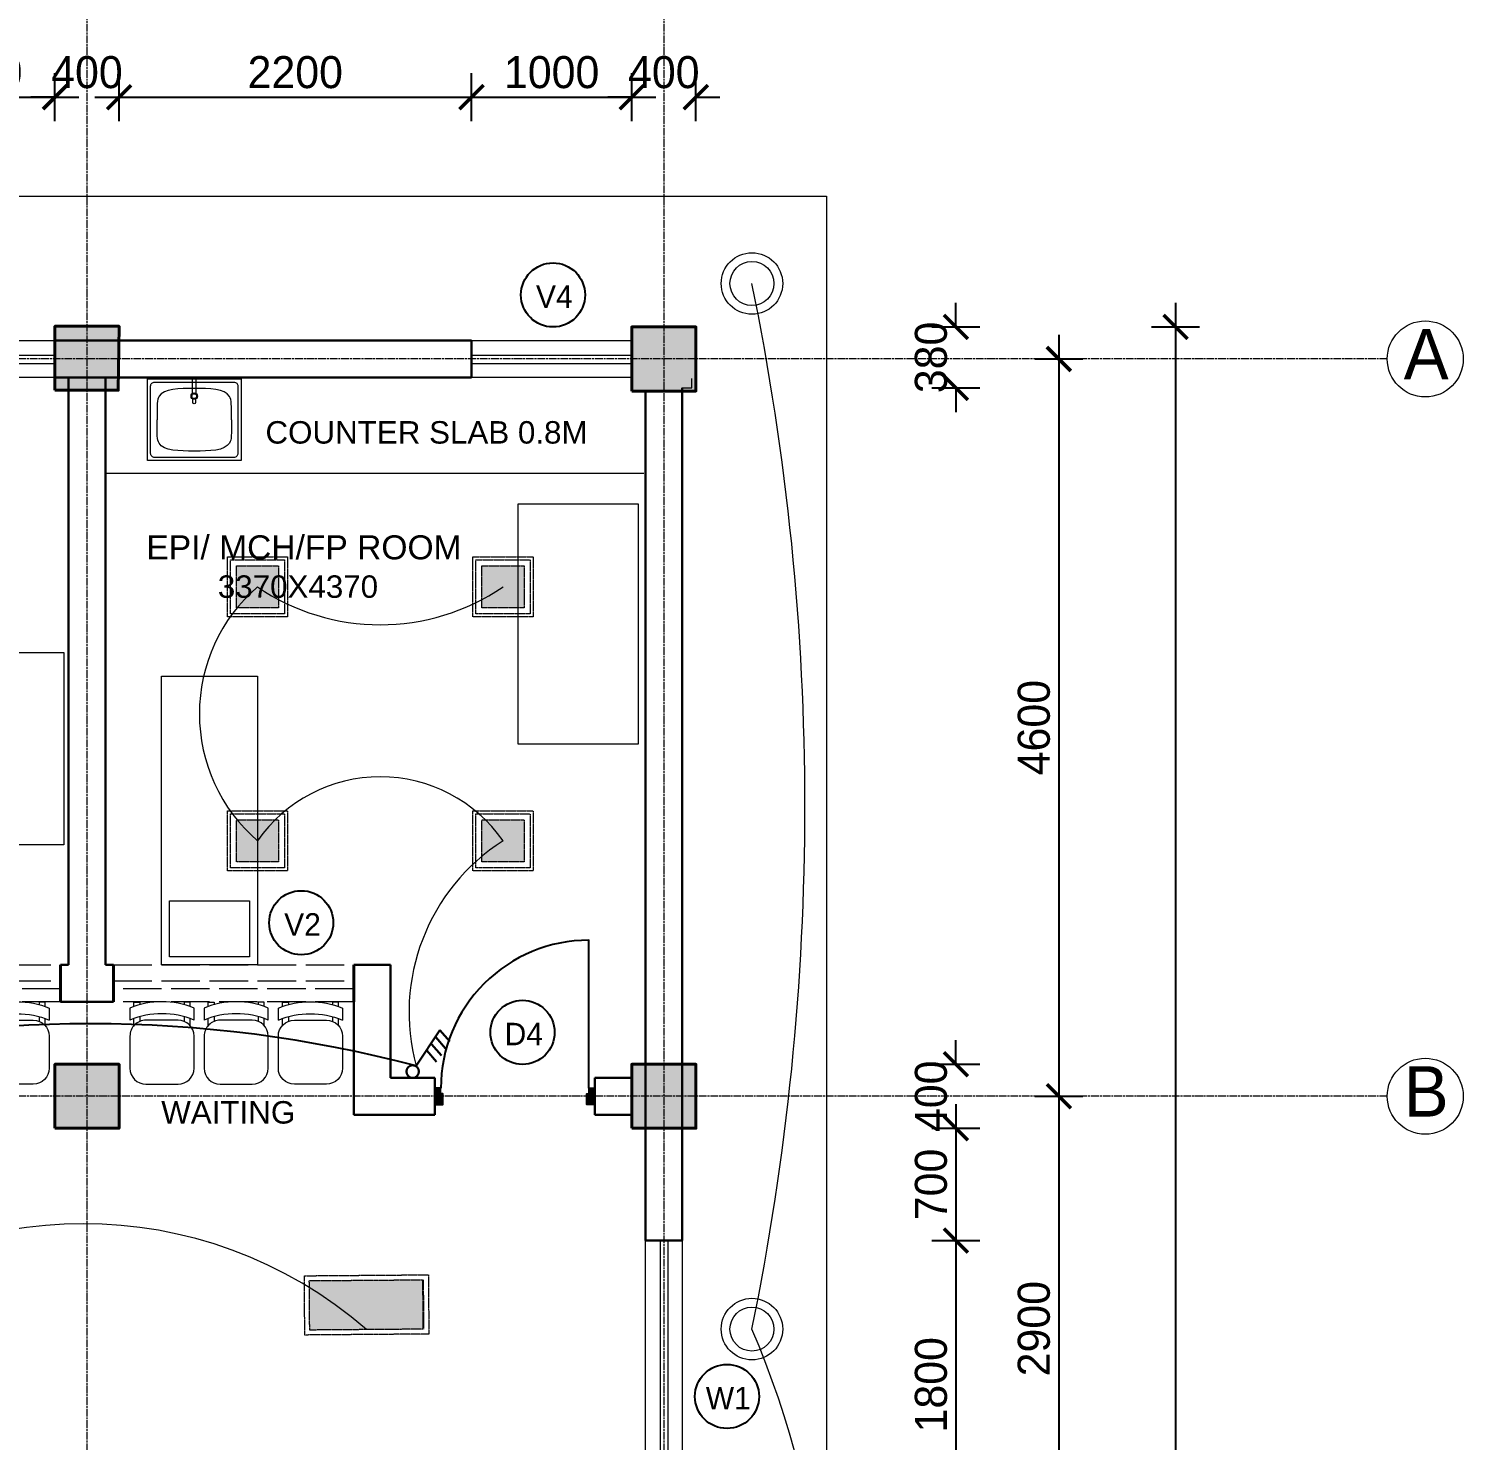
# Model space of a CAD drawing. Header units: inches. Extents: x -3071 to 2534411, y -17796 to 388172.
# Drawn here: x 1760137 to 1769090, y 362104 to 370911 of the extents above; entities that cross this region are included whole.
import ezdxf
from ezdxf.enums import TextEntityAlignment as Align

# ---------------------------------------------------------------- set-up
doc = ezdxf.new("R2010")
doc.units = ezdxf.units.IN
doc.header["$MEASUREMENT"] = 0
for name, pattern in [('ACAD_ISO08W100', [36, 24, -3, 6, -3]), ('CENTER', [2, 1.25, -0.25, 0.25, -0.25]), ('DASHED', [0.75, 0.5, -0.25]), ('Hidden', [15, 12, -3])]:
    doc.linetypes.add(name, pattern=pattern)
for name, color, linetype, lineweight in [('001-Archi- door window elevation', 92, 'Continuous', 25), ('001-Archi-Opening Tags', 14, 'Continuous', 25), ('002-Archi- Opening', 90, 'Continuous', 25), ('A .4 col', 5, 'Continuous', 40), ('A 0.09 Furniture', 30, 'Continuous', 5), ('A 0.13 dw', 3, 'Continuous', 13), ('A 0.13 fixed furniture', 10, 'Continuous', 13), ('A 0.13 IND DIM', 240, 'Continuous', 13), ('A 0.13 sanitary', 8, 'Continuous', 13), ('A 0.40 wall', 160, 'Continuous', 40), ('cen', 50, 'ACAD_ISO08W100', 5), ('conduit Light & fan City', 30, 'Continuous', 5), ('dotted line', 1, 'DASHED', 9), ('Grid Tag', 6, 'Continuous', 20), ('p1 walls stone outline', 4, 'Continuous', 30), ('Switches', 173, 'Continuous', 15), ('text', 7, 'Continuous', 25)]:
    doc.layers.add(name, color=color, linetype=linetype, lineweight=lineweight)
for name, color, linetype in [('1 x 4 recessed', 80, 'CENTER'), ('2 x 11 recessed', 60, 'CENTER'), ('ceilling fan', 3, 'Continuous'), ('emergencylight', 1, 'Continuous'), ('Wires', 1, 'Continuous')]:
    doc.layers.add(name, color=color, linetype=linetype)
doc.styles.add('AERIAL', font='arial.ttf', dxfattribs={"height": 10})
doc.styles.add('Archi 100', font='GOTHIC.TTF', dxfattribs={"height": 200})
doc.styles.add('CG', font='GOTHIC.TTF', dxfattribs={"height": 40})
doc.styles.get("Standard").update_dxf_attribs({"font": 'GOTHIC.TTF'})
doc.dimstyles.new('Archi 100', dxfattribs={"dimtxt": 200, "dimasz": 150, "dimexe": 150, "dimexo": 300, "dimgap": 50, "dimtad": 1, "dimdec": 0, "dimrnd": 5, "dimzin": 0, "dimdsep": 46, "dimtxsty": 'Archi 100', "dimblk": 'ARCHTICK', "dimcen": 0.09, "dimdle": 150, "dimclrd": 256, "dimclre": 256, "dimclrt": 256, "dimadec": 0, "dimazin": 0, "dimtfac": 1, "dimtdec": 0, "dimtix": 1, "dimtofl": 0, "dimtmove": 0, "dimatfit": 3, "dimfxl": 150, "dimfxlon": 1, "dimtolj": 1, "dimtzin": 0, "dimlwd": -1, "dimlwe": -1, "dimarcsym": 0})

# ---------------------------------------------------------------- blocks, each defined once
blk = doc.blocks.new('grid')
at = {"layer": 'Grid Tag', "linetype": 'Continuous', "ltscale": 30}
blk.add_circle((51.4, 48), 264, dxfattribs=at)
blk.add_attdef('GRID', (-142.9, -93.2), '', height=200)
blk = doc.blocks.new('ffwef')
at = {"layer": 'A 0.13 dw'}
for points in [[(1184595.9, 368095.5), (1184595.9, 367865.5), (1183596.1, 367865.5), (1183596.1, 368095.5)], [(1183596.1, 367952.7), (1184595.9, 367952.7), (1184595.9, 368002.7), (1183596.1, 368002.7)]]:
    blk.add_lwpolyline(points, close=True, dxfattribs=at)
blk = doc.blocks.new('W2')
at = {"layer": 'A 0.13 dw'}
for points in [[(143910.2, 195588.6), (143910.2, 195358.6), (142110.3, 195358.6), (142110.3, 195588.6)], [(142110.3, 195445.8), (143910.2, 195445.8), (143910.2, 195495.8), (142110.3, 195495.8)]]:
    blk.add_lwpolyline(points, close=True, dxfattribs=at)
blk = doc.blocks.new('window tag')
blk.add_circle((0, 0), 200)
at = {"style": 'Archi 100', "flags": 1}
for tag, p in [('WIDTH', (15, 174.5)), ('HEIGHT', (-4.5, -348.5))]:
    blk.add_attdef(tag, p, '', height=200, dxfattribs=at)
at = {"style": 'Archi 100'}
blk.add_attdef('SYMBOL', text='', height=200, dxfattribs=at).set_placement((8, -10.5), align=Align.MIDDLE_CENTER)
blk = doc.blocks.new('table 1500 x 0750 plan')
at = {"color": 0, "linetype": 'Continuous'}
blk.add_lwpolyline([(0, 750), (1500, 750), (1500, 0), (0, 0)], close=True, dxfattribs=at)
blk = doc.blocks.new('bench 0400 x 1200 plan')
at = {"color": 0, "linetype": 'Continuous'}
blk.add_lwpolyline([(1200, 0), (0, 0), (0, 400), (1200, 400)], close=True, dxfattribs=at)
blk = doc.blocks.new('trolley hospital')
at = {"linetype": 'Continuous'}
for points in [[(1800, 0), (0, 0), (0, 600), (1800, 600)], [(1400, 50), (1400, 550), (1750, 550), (1750, 50)]]:
    blk.add_lwpolyline(points, close=True, dxfattribs=at)
blk = doc.blocks.new('tap bib long body plan')
at = {"linetype": 'Continuous'}
blk.add_lwpolyline([(90.5, -10.5), (0, -10.5), (0, 10.5), (90.5, 10.5)], dxfattribs=at)
blk.add_lwpolyline([(125.6, 8.5), (146.5, 8.5, -1), (146.5, -8.5), (125.6, -8.5)], format="xyb", dxfattribs=at)
for radius in [20, 15]:
    blk.add_circle((107.5, 0), radius, dxfattribs=at)
blk = doc.blocks.new('*U651')
at = {"linetype": 'ByBlock'}
blk.add_line((272.1, 416.8), (272.1, 217.9), dxfattribs=at)
at = {"linetype": 'Continuous', "ltscale": 20}
blk.add_lwpolyline([(-292.1, 510), (292.1, 510), (292.1, 0), (-292.1, 0)], close=True, dxfattribs=at)
blk.add_lwpolyline([(-247.1, 490), (247.1, 490, -0.414214), (272.1, 465), (272.1, 45, -0.414214), (247.1, 20), (-247.1, 20, -0.414214), (-272.1, 45), (-272.1, 465, -0.414214)], format="xyb", close=True, dxfattribs=at)
for points in [[(-232.9, 255), (-232.6, 347.2), (-232.9, 450), (-0.4, 450), (232.1, 450), (232.1, 350), (232.1, 255)], [(-232.9, 255), (-232.6, 162.8), (-232.9, 60), (-0.4, 60), (232.1, 60), (232.1, 160), (232.1, 255)]]:
    blk.add_open_spline(points, degree=3, knots=[342.783985, 342.783985, 342.783985, 342.783985, 446.898133, 685.56797, 924.237807, 1028.351955, 1028.351955, 1028.351955, 1028.351955], dxfattribs=at)
at = {"rotation": 90}
blk.add_blockref('tap bib long body plan', (0, 0), dxfattribs=at)
blk = doc.blocks.new('*U654')
at = {"ltscale": 100}
for points in [[(5, 50), (5, -50), (55, -50), (55, 15), (40, 15), (40, 50)], [(995, 50), (995, -50), (945, -50), (945, 15), (960, 15), (960, 50)]]:
    blk.add_hatch(color=256, dxfattribs=at).paths.add_polyline_path(points)
blk.add_lwpolyline([(43, 50), (43, 964, -0.414214), (957, 50)], format="xyb", dxfattribs=at)
for points in [[(5, 50), (5, -50), (55, -50), (55, 15), (40, 15), (40, 50)], [(995, 50), (995, -50), (945, -50), (945, 15), (960, 15), (960, 50)]]:
    blk.add_lwpolyline(points, close=True)
blk = doc.blocks.new('V3')
at = {"layer": 'A 0.13 dw', "linetype": 'Hidden', "ltscale": 20}
for p, q in [((151544.7, 189942.7), (153044.7, 189942.7)), ((151544.7, 189842.7), (153044.7, 189842.7)), ((153044.7, 189792.7), (151544.7, 189792.7)), ((153044.7, 189712.7), (151544.7, 189712.7))]:
    blk.add_line(p, q, dxfattribs=at)
at = {"layer": 'A 0.40 wall', "ltscale": 20}
for p, q in [((151544.7, 189712.7), (151544.7, 189942.7)), ((153044.7, 189942.7), (153044.7, 189712.7))]:
    blk.add_line(p, q, dxfattribs=at)
blk = doc.blocks.new('chair ordinary plan')
at = {"linetype": 'Continuous'}
for p, q in [((100, 515), (-100, 515)), ((-200, 415), (-200, 215)), ((200, 215), (200, 415)), ((-200, 115), (-200, 40)), ((-100, 115), (100, 115)), ((200, 40), (200, 115))]:
    blk.add_line(p, q, dxfattribs=at)
for points in [[(-175, 148.9), (-175, 105.3)], [(-137.5, 93.5), (-137.5, 122.3)], [(137.5, 93.5), (137.5, 122.3)], [(175, 148.9), (175, 105.3)], [(-175, 30.3), (-175, 2.5), (-137.5, 2.5), (-137.5, 18.5)], [(175, 30.3), (175, 2.5), (137.5, 2.5), (137.5, 18.5)]]:
    blk.add_lwpolyline(points, dxfattribs=at)
for centre, radius, start, end in [((-100, 415), 100, 90, 180), ((100, 415), 100, 0, 90), ((-100, 215), 100, 180, 270), ((100, 215), 100, 270, 0), ((0, 595), 520, 247.3799, 292.6201), ((0, 520), 520, 247.3799, 292.6201)]:
    blk.add_arc(centre, radius, start, end, dxfattribs=at)
blk = doc.blocks.new('_ArchTick')
at = {"color": 0, "linetype": 'ByBlock', "const_width": 0.15}
blk.add_lwpolyline([(-0.5, -0.5), (0.5, 0.5)], dxfattribs=at)
blk = doc.blocks.new('*D1121')
at = {"transparency": 16777216}
for p, q in [((1759300.6, 370333.3), (1759300.6, 370633.3)), ((1760300.5, 370333.3), (1760300.5, 370633.3)), ((1759150.6, 370483.3), (1760450.5, 370483.3))]:
    blk.add_line(p, q, dxfattribs=at)
at = {"layer": 'Defpoints', "color": 0, "transparency": 16777216}
for p in [(1760300.5, 370483.3), (1760300.5, 369054.7), (1759300.6, 368965.2)]:
    blk.add_point(p, dxfattribs=at)
at = {"transparency": 16777216, "xscale": 150, "yscale": 150, "zscale": 150, "rotation": 180}
blk.add_blockref('_ArchTick', (1759300.6, 370483.3), dxfattribs=at)
at = {"transparency": 16777216, "xscale": 150, "yscale": 150, "zscale": 150}
blk.add_blockref('_ArchTick', (1760300.5, 370483.3), dxfattribs=at)
at = {"transparency": 16777216, "insert": (1759800.5, 370638.4), "char_height": 200, "attachment_point": 5, "style": 'Archi 100'}
blk.add_mtext('\\A1;1000', dxfattribs=at)
blk = doc.blocks.new('*D1122')
at = {"transparency": 16777216}
for p, q in [((1760300.5, 370333.3), (1760300.5, 370633.3)), ((1760700.5, 370333.3), (1760700.5, 370633.3)), ((1760300.5, 370483.3), (1760150.5, 370483.3)), ((1760700.5, 370483.3), (1760850.5, 370483.3))]:
    blk.add_line(p, q, dxfattribs=at)
at = {"layer": 'Defpoints', "color": 0, "transparency": 16777216}
for p in [(1760700.5, 370483.3), (1760300.5, 369054.7), (1760700.5, 369054.7)]:
    blk.add_point(p, dxfattribs=at)
at = {"transparency": 16777216, "xscale": 150, "yscale": 150, "zscale": 150}
blk.add_blockref('_ArchTick', (1760300.5, 370483.3), dxfattribs=at)
at = {"transparency": 16777216, "xscale": 150, "yscale": 150, "zscale": 150, "rotation": 180}
blk.add_blockref('_ArchTick', (1760700.5, 370483.3), dxfattribs=at)
at = {"transparency": 16777216, "insert": (1760500.5, 370638.4), "char_height": 200, "attachment_point": 5, "style": 'Archi 100'}
blk.add_mtext('\\A1;400', dxfattribs=at)
blk = doc.blocks.new('*D1123')
at = {"transparency": 16777216}
for p, q in [((1760700.5, 370333.3), (1760700.5, 370633.3)), ((1762900.6, 370333.3), (1762900.6, 370633.3)), ((1760550.5, 370483.3), (1763050.6, 370483.3))]:
    blk.add_line(p, q, dxfattribs=at)
at = {"layer": 'Defpoints', "color": 0, "transparency": 16777216}
for p in [(1762900.6, 370483.3), (1760700.5, 369054.7), (1762900.6, 368965.2)]:
    blk.add_point(p, dxfattribs=at)
at = {"transparency": 16777216, "xscale": 150, "yscale": 150, "zscale": 150, "rotation": 180}
blk.add_blockref('_ArchTick', (1760700.5, 370483.3), dxfattribs=at)
at = {"transparency": 16777216, "xscale": 150, "yscale": 150, "zscale": 150}
blk.add_blockref('_ArchTick', (1762900.6, 370483.3), dxfattribs=at)
at = {"transparency": 16777216, "insert": (1761800.5, 370638.4), "char_height": 200, "attachment_point": 5, "style": 'Archi 100'}
blk.add_mtext('\\A1;2200', dxfattribs=at)
blk = doc.blocks.new('*D1124')
at = {"transparency": 16777216}
for p, q in [((1762900.6, 370333.3), (1762900.6, 370633.3)), ((1763900.5, 370333.3), (1763900.5, 370633.3)), ((1762750.6, 370483.3), (1764050.5, 370483.3))]:
    blk.add_line(p, q, dxfattribs=at)
at = {"layer": 'Defpoints', "color": 0, "transparency": 16777216}
for p in [(1763900.5, 370483.3), (1763900.5, 369050.2), (1762900.6, 368965.2)]:
    blk.add_point(p, dxfattribs=at)
at = {"transparency": 16777216, "xscale": 150, "yscale": 150, "zscale": 150, "rotation": 180}
blk.add_blockref('_ArchTick', (1762900.6, 370483.3), dxfattribs=at)
at = {"transparency": 16777216, "xscale": 150, "yscale": 150, "zscale": 150}
blk.add_blockref('_ArchTick', (1763900.5, 370483.3), dxfattribs=at)
at = {"transparency": 16777216, "insert": (1763400.5, 370638.4), "char_height": 200, "attachment_point": 5, "style": 'Archi 100'}
blk.add_mtext('\\A1;1000', dxfattribs=at)
blk = doc.blocks.new('*D1125')
at = {"transparency": 16777216}
for p, q in [((1763900.5, 370333.3), (1763900.5, 370633.3)), ((1764300.5, 370333.3), (1764300.5, 370633.3)), ((1763900.5, 370483.3), (1763750.5, 370483.3)), ((1764300.5, 370483.3), (1764450.5, 370483.3))]:
    blk.add_line(p, q, dxfattribs=at)
at = {"layer": 'Defpoints', "color": 0, "transparency": 16777216}
for p in [(1764300.5, 370483.3), (1763900.5, 369050.2), (1764300.5, 369050.2)]:
    blk.add_point(p, dxfattribs=at)
at = {"transparency": 16777216, "xscale": 150, "yscale": 150, "zscale": 150}
blk.add_blockref('_ArchTick', (1763900.5, 370483.3), dxfattribs=at)
at = {"transparency": 16777216, "xscale": 150, "yscale": 150, "zscale": 150, "rotation": 180}
blk.add_blockref('_ArchTick', (1764300.5, 370483.3), dxfattribs=at)
at = {"transparency": 16777216, "insert": (1764100.5, 370638.4), "char_height": 200, "attachment_point": 5, "style": 'Archi 100'}
blk.add_mtext('\\A1;400', dxfattribs=at)
blk = doc.blocks.new('*D1135')
at = {"transparency": 16777216}
for p, q in [((1756900.5, 370986.8), (1756900.5, 371286.8)), ((1760500.5, 370986.8), (1760500.5, 371286.8)), ((1756750.5, 371136.8), (1760650.5, 371136.8))]:
    blk.add_line(p, q, dxfattribs=at)
at = {"layer": 'Defpoints', "color": 0, "transparency": 16777216}
for p in [(1760500.5, 371136.8), (1756900.5, 368850.2), (1760500.5, 368850.2)]:
    blk.add_point(p, dxfattribs=at)
at = {"transparency": 16777216, "xscale": 150, "yscale": 150, "zscale": 150, "rotation": 180}
blk.add_blockref('_ArchTick', (1756900.5, 371136.8), dxfattribs=at)
at = {"transparency": 16777216, "xscale": 150, "yscale": 150, "zscale": 150}
blk.add_blockref('_ArchTick', (1760500.5, 371136.8), dxfattribs=at)
at = {"transparency": 16777216, "insert": (1758700.5, 371291.8), "char_height": 200, "attachment_point": 5, "style": 'Archi 100'}
blk.add_mtext('\\A1;3600', dxfattribs=at)
blk = doc.blocks.new('*D1136')
at = {"transparency": 16777216}
for p, q in [((1760500.5, 370986.8), (1760500.5, 371286.8)), ((1764100.5, 370986.8), (1764100.5, 371286.8)), ((1760350.5, 371136.8), (1764250.5, 371136.8))]:
    blk.add_line(p, q, dxfattribs=at)
at = {"layer": 'Defpoints', "color": 0, "transparency": 16777216}
for p in [(1764100.5, 371136.8), (1760500.5, 368850.2), (1764100.5, 368850.2)]:
    blk.add_point(p, dxfattribs=at)
at = {"transparency": 16777216, "xscale": 150, "yscale": 150, "zscale": 150, "rotation": 180}
blk.add_blockref('_ArchTick', (1760500.5, 371136.8), dxfattribs=at)
at = {"transparency": 16777216, "xscale": 150, "yscale": 150, "zscale": 150}
blk.add_blockref('_ArchTick', (1764100.5, 371136.8), dxfattribs=at)
at = {"transparency": 16777216, "insert": (1762300.5, 371291.8), "char_height": 200, "attachment_point": 5, "style": 'Archi 100'}
blk.add_mtext('\\A1;3600', dxfattribs=at)
blk = doc.blocks.new('*D1137')
at = {"transparency": 16777216}
for p, q in [((1725250.5, 371649.3), (1725250.5, 371949.3)), ((1764300.5, 371649.3), (1764300.5, 371949.3)), ((1725100.5, 371799.3), (1764450.5, 371799.3))]:
    blk.add_line(p, q, dxfattribs=at)
at = {"layer": 'Defpoints', "color": 0, "transparency": 16777216}
for p in [(1764300.5, 371799.3), (1725250.5, 369050.2), (1764300.5, 369050.2)]:
    blk.add_point(p, dxfattribs=at)
at = {"transparency": 16777216, "xscale": 150, "yscale": 150, "zscale": 150, "rotation": 180}
blk.add_blockref('_ArchTick', (1725250.5, 371799.3), dxfattribs=at)
at = {"transparency": 16777216, "xscale": 150, "yscale": 150, "zscale": 150}
blk.add_blockref('_ArchTick', (1764300.5, 371799.3), dxfattribs=at)
at = {"transparency": 16777216, "insert": (1744775.5, 371954.3), "char_height": 200, "attachment_point": 5, "style": 'Archi 100'}
blk.add_mtext('\\A1;39050', dxfattribs=at)
blk = doc.blocks.new('*D1158')
at = {"transparency": 16777216}
for p, q in [((1765923.7, 369050.2), (1765923.7, 369200.2)), ((1765773.7, 369050.2), (1766073.7, 369050.2)), ((1765773.7, 368669.3), (1766073.7, 368669.3)), ((1765923.7, 368669.3), (1765923.7, 368519.3))]:
    blk.add_line(p, q, dxfattribs=at)
at = {"layer": 'Defpoints', "color": 0, "transparency": 16777216}
for p in [(1764300.5, 369050.2), (0, 368669.3), (1765923.7, 368669.3)]:
    blk.add_point(p, dxfattribs=at)
at = {"transparency": 16777216, "xscale": 150, "yscale": 150, "zscale": 150}
for p, rotation in [((1765923.7, 369050.2), 270), ((1765923.7, 368669.3), 90)]:
    blk.add_blockref('_ArchTick', p, dxfattribs=dict(at, rotation=rotation))
at = {"transparency": 16777216, "insert": (1765768.6, 368859.8), "char_height": 200, "attachment_point": 5, "rotation": 90, "style": 'Archi 100'}
blk.add_mtext('\\A1;380', dxfattribs=at)
blk = doc.blocks.new('*D1159')
at = {"transparency": 16777216}
for p, q in [((1623.2, 368819.3), (1623.2, 364300.2)), ((1473.2, 368669.3), (1773.2, 368669.3)), ((1773.2, 364450.2), (1473.2, 364450.2))]:
    blk.add_line(p, q, dxfattribs=at)
at = {"layer": 'Defpoints', "color": 0, "transparency": 16777216}
for p in [(0, 368669.3), (1623.2, 364450.2), (1764300.5, 364450.2)]:
    blk.add_point(p, dxfattribs=at)
at = {"transparency": 16777216, "xscale": 150, "yscale": 150, "zscale": 150}
for p, rotation in [((1623.2, 368669.3), 90), ((1623.2, 364450.2), 270)]:
    blk.add_blockref('_ArchTick', p, dxfattribs=dict(at, rotation=rotation))
at = {"transparency": 16777216, "insert": (1468.2, 366559.8), "char_height": 200, "attachment_point": 5, "rotation": 90, "style": 'Archi 100'}
blk.add_mtext('\\A1;4220', dxfattribs=at)
blk = doc.blocks.new('*D1160')
at = {"transparency": 16777216}
for p, q in [((1765923.7, 364450.2), (1765923.7, 364600.2)), ((1765773.7, 364450.2), (1766073.7, 364450.2)), ((1765773.7, 364050.2), (1766073.7, 364050.2)), ((1765923.7, 364050.2), (1765923.7, 363900.2))]:
    blk.add_line(p, q, dxfattribs=at)
at = {"layer": 'Defpoints', "color": 0, "transparency": 16777216}
for p in [(1764300.5, 364450.2), (1764300.5, 364050.2), (1765923.7, 364050.2)]:
    blk.add_point(p, dxfattribs=at)
at = {"transparency": 16777216, "xscale": 150, "yscale": 150, "zscale": 150}
for p, rotation in [((1765923.7, 364450.2), 270), ((1765923.7, 364050.2), 90)]:
    blk.add_blockref('_ArchTick', p, dxfattribs=dict(at, rotation=rotation))
at = {"transparency": 16777216, "insert": (1765768.6, 364250.2), "char_height": 200, "attachment_point": 5, "rotation": 90, "style": 'Archi 100'}
blk.add_mtext('\\A1;400', dxfattribs=at)
blk = doc.blocks.new('*D1161')
at = {"transparency": 16777216}
for p, q in [((1765923.7, 364200.2), (1765923.7, 363200.1)), ((1765773.7, 364050.2), (1766073.7, 364050.2)), ((1765773.7, 363350.1), (1766073.7, 363350.1))]:
    blk.add_line(p, q, dxfattribs=at)
at = {"layer": 'Defpoints', "color": 0, "transparency": 16777216}
for p in [(1764300.5, 364050.2), (1764215.5, 363350.1), (1765923.7, 363350.1)]:
    blk.add_point(p, dxfattribs=at)
at = {"transparency": 16777216, "xscale": 150, "yscale": 150, "zscale": 150}
for p, rotation in [((1765923.7, 364050.2), 90), ((1765923.7, 363350.1), 270)]:
    blk.add_blockref('_ArchTick', p, dxfattribs=dict(at, rotation=rotation))
at = {"transparency": 16777216, "insert": (1765768.6, 363700.1), "char_height": 200, "attachment_point": 5, "rotation": 90, "style": 'Archi 100'}
blk.add_mtext('\\A1;700', dxfattribs=at)
blk = doc.blocks.new('*D1162')
at = {"transparency": 16777216}
for p, q in [((1765923.7, 363500.1), (1765923.7, 361400.2)), ((1765773.7, 363350.1), (1766073.7, 363350.1)), ((1765773.7, 361550.2), (1766073.7, 361550.2))]:
    blk.add_line(p, q, dxfattribs=at)
at = {"layer": 'Defpoints', "color": 0, "transparency": 16777216}
for p in [(1764215.5, 363350.1), (1764300.5, 361550.2), (1765923.7, 361550.2)]:
    blk.add_point(p, dxfattribs=at)
at = {"transparency": 16777216, "xscale": 150, "yscale": 150, "zscale": 150}
for p, rotation in [((1765923.7, 363350.1), 90), ((1765923.7, 361550.2), 270)]:
    blk.add_blockref('_ArchTick', p, dxfattribs=dict(at, rotation=rotation))
at = {"transparency": 16777216, "insert": (1765768.6, 362450.1), "char_height": 200, "attachment_point": 5, "rotation": 90, "style": 'Archi 100'}
blk.add_mtext('\\A1;1800', dxfattribs=at)
blk = doc.blocks.new('*D1172')
at = {"transparency": 16777216}
for p, q in [((1766565.8, 369000.2), (1766565.8, 364100.2)), ((1766415.8, 368850.2), (1766715.8, 368850.2)), ((1766415.8, 364250.2), (1766715.8, 364250.2))]:
    blk.add_line(p, q, dxfattribs=at)
at = {"layer": 'Defpoints', "color": 0, "transparency": 16777216}
for p in [(1764100.5, 368850.2), (1764100.5, 364250.2), (1766565.8, 364250.2)]:
    blk.add_point(p, dxfattribs=at)
at = {"transparency": 16777216, "xscale": 150, "yscale": 150, "zscale": 150}
for p, rotation in [((1766565.8, 368850.2), 90), ((1766565.8, 364250.2), 270)]:
    blk.add_blockref('_ArchTick', p, dxfattribs=dict(at, rotation=rotation))
at = {"transparency": 16777216, "insert": (1766410.8, 366550.2), "char_height": 200, "attachment_point": 5, "rotation": 90, "style": 'Archi 100'}
blk.add_mtext('\\A1;4600', dxfattribs=at)
blk = doc.blocks.new('*D1173')
at = {"transparency": 16777216}
for p, q in [((1766565.8, 364400.2), (1766565.8, 361200.2)), ((1766415.8, 364250.2), (1766715.8, 364250.2)), ((1766415.8, 361350.2), (1766715.8, 361350.2))]:
    blk.add_line(p, q, dxfattribs=at)
at = {"layer": 'Defpoints', "color": 0, "transparency": 16777216}
for p in [(1764100.5, 364250.2), (1764100.5, 361350.2), (1766565.8, 361350.2)]:
    blk.add_point(p, dxfattribs=at)
at = {"transparency": 16777216, "xscale": 150, "yscale": 150, "zscale": 150}
for p, rotation in [((1766565.8, 364250.2), 90), ((1766565.8, 361350.2), 270)]:
    blk.add_blockref('_ArchTick', p, dxfattribs=dict(at, rotation=rotation))
at = {"transparency": 16777216, "insert": (1766410.8, 362800.2), "char_height": 200, "attachment_point": 5, "rotation": 90, "style": 'Archi 100'}
blk.add_mtext('\\A1;2900', dxfattribs=at)
blk = doc.blocks.new('*D1176')
at = {"transparency": 16777216}
for p, q in [((1767294.5, 369200.2), (1767294.5, 351725.2)), ((1767144.5, 369050.2), (1767444.5, 369050.2)), ((1767144.5, 351875.2), (1767444.5, 351875.2))]:
    blk.add_line(p, q, dxfattribs=at)
at = {"layer": 'Defpoints', "color": 0, "transparency": 16777216}
for p in [(1764300.5, 369050.2), (1764375.5, 351875.2), (1767294.5, 351875.2)]:
    blk.add_point(p, dxfattribs=at)
at = {"transparency": 16777216, "xscale": 150, "yscale": 150, "zscale": 150}
for p, rotation in [((1767294.5, 369050.2), 90), ((1767294.5, 351875.2), 270)]:
    blk.add_blockref('_ArchTick', p, dxfattribs=dict(at, rotation=rotation))
at = {"transparency": 16777216, "insert": (1767142, 360462.7), "char_height": 200, "attachment_point": 5, "rotation": 90, "style": 'Archi 100'}
blk.add_mtext('\\A1;17175', dxfattribs=at)
blk = doc.blocks.new('1by1 15w')
at = {"layer": '2 x 11 recessed', "lineweight": 0, "true_color": 0xffffff}
h = blk.add_hatch(dxfattribs=at)
h.set_pattern_fill('DOTS', scale=7.6)
h.set_pattern_definition([(0, (-24150.00014, -28906.40267), (0.2375, 0.475), [0, -0.475])])
h.paths.add_polyline_path([(111699.2, 133932.3), (111912, 133932.3), (111912, 133719.5), (111699.2, 133719.5)])
at = {"layer": '2 x 11 recessed', "lineweight": 0}
for points in [[(111653.6, 133977.9), (111957.6, 133977.9), (111957.6, 133673.9), (111653.6, 133673.9)], [(111668.8, 133962.7), (111942.4, 133962.7), (111942.4, 133689.1), (111668.8, 133689.1)], [(111699.2, 133932.3), (111912, 133932.3), (111912, 133719.5), (111699.2, 133719.5)]]:
    blk.add_lwpolyline(points, close=True, dxfattribs=at)
blk = doc.blocks.new('2 ft panel')
at = {"layer": '1 x 4 recessed', "lineweight": 0}
h = blk.add_hatch(dxfattribs=at)
h.set_pattern_fill('AR-SAND', color=256, scale=6.25)
h.set_pattern_definition([(37.5, (-417982.219, 97562.351), (-0.39370849, 12.04264856), [0, -9.5, 0, -10.625, 0, -10.15625]), (7.5, (-417982.219, 97562.351), (11.0611044, 17.6384129), [0, -5.125, 0, -8.5625, 0, -3.28125]), (327.5, (-417989.906, 97562.351), (19.46338664, 0.03536908), [0, -3.125, 0, -11.25, 0, -14.6875]), (317.5, (-417989.906, 97562.351), (18.7882913, 5.4854723), [0, -1.5625, 0, -7.375, 0, -8.4375])])
h.paths.add_polyline_path([(287.5, -125), (287.5, 125), (-287.5, 125), (-287.5, -125)])
at = {"layer": '1 x 4 recessed'}
blk.add_line((287.5, 125), (287.5, -125), dxfattribs=at)
at = {"layer": '1 x 4 recessed', "lineweight": 0}
for points in [[(315.6, -150), (-312.5, -150), (-312.5, 150), (315.6, 150)], [(315.6, 150), (315.6, -150)], [(287.5, -125), (-287.5, -125), (-287.5, 125), (287.5, 125)]]:
    blk.add_lwpolyline(points, dxfattribs=at)
blk = doc.blocks.new('4 WAY')
at = {"layer": 'Switches', "lineweight": 30}
for p, q in [((1.76, 2.13), (6.02, 8.52)), ((6.02, 8.52), (7.78, 6.51)), ((4.51, 6.01), (6.27, 4.01)), ((5.27, 7.27), (7.02, 5.26)), ((3.64, 4.89), (5.39, 2.88))]:
    blk.add_line(p, q, dxfattribs=at)
blk.add_circle((1.13, 1.13), 1.13, dxfattribs=at)
blk = doc.blocks.new('emergency')
at = {"layer": 'conduit Light & fan City'}
for radius in [128, 91.5]:
    blk.add_circle((0, 0), radius, dxfattribs=at)

msp = doc.modelspace()

# ---------------------------------------------------------------- hatches: boundary and pattern name
at = {"layer": 'A .4 col', "linetype": 'Continuous'}
h = msp.add_hatch(color=256, dxfattribs=at)
h.dxf.hatch_style = 1
h.paths.add_polyline_path([(1760300.46, 368654.71), (1760700.46, 368654.71), (1760700.46, 369054.71), (1760300.46, 369054.71)])
h = msp.add_hatch(color=256, dxfattribs=at)
h.dxf.hatch_style = 1
h.paths.add_polyline_path([(1763900.46, 368650.17), (1764300.46, 368650.17), (1764300.46, 369050.17), (1763900.46, 369050.17)])
h = msp.add_hatch(color=256, dxfattribs=at)
h.dxf.hatch_style = 1
h.paths.add_polyline_path([(1760300.46, 364050.17), (1760700.46, 364050.17), (1760700.46, 364450.17), (1760300.46, 364450.17)])
h = msp.add_hatch(color=256, dxfattribs=at)
h.dxf.hatch_style = 1
h.paths.add_polyline_path([(1763900.46, 364050.17), (1764300.46, 364050.17), (1764300.46, 364450.17), (1763900.46, 364450.17)])

# ---------------------------------------------------------------- linework, layer by layer
for points in [[(1760300.46, 368654.71), (1760695.8, 368654.71), (1760700.46, 369054.71), (1760300.46, 369054.71)], [(1763900.46, 368650.17), (1764300.46, 368650.17), (1764300.46, 369050.17), (1763900.46, 369050.17)], [(1760300.46, 364050.17), (1760700.46, 364050.17), (1760700.46, 364450.17), (1760300.46, 364450.17)], [(1763900.46, 364050.17), (1764300.46, 364050.17), (1764300.46, 364450.17), (1763900.46, 364450.17)]]:
    msp.add_lwpolyline(points, close=True, dxfattribs=at)
at = {"layer": 'A 0.13 fixed furniture'}
for p, q in [((1764275.46, 368669.34), (1764275.46, 368729.34)), ((1764215.46, 368669.34), (1764275.46, 368669.34)), ((1763975.46, 368135.17), (1760615.51, 368135.17)), ((1764215.46, 364409.34), (1764215.46, 366499.29))]:
    msp.add_line(p, q, dxfattribs=at)
at = {"layer": 'cen', "ltscale": 2}
for p, q in [((1760500.46, 373172.74), (1760500.46, 347495.53)), ((1764100.46, 373172.74), (1764100.46, 347495.53)), ((1768615.46, 368850.17), (1720935.46, 368850.17)), ((1768615.46, 364250.17), (1720935.46, 364250.17))]:
    msp.add_line(p, q, dxfattribs=at)
at = {"layer": 'Defpoints'}
msp.add_arc((1760522.35, 356719.04), 7983.5, 75.250941, 104.749059, dxfattribs=at)
at = {"layer": 'dotted line', "linetype": 'Continuous', "ltscale": 1000}
msp.add_lwpolyline([(1749900.46, 369865.94), (1765115.46, 369865.94), (1765115.46, 350420.13), (1743325.46, 350420.13), (1743325.46, 353795.18), (1724123.66, 353795.18), (1724123.66, 369865.17), (1744800.46, 369865.17)], dxfattribs=at)
at = {"layer": 'p1 walls stone outline'}
for p, q in [((1760300.46, 368735.17), (1760300.46, 369050.17)), ((1761811.45, 368965.17), (1760300.46, 368965.17)), ((1760300.46, 368965.17), (1760300.46, 368735.17)), ((1762900.58, 368965.17), (1760300.46, 368965.17)), ((1762900.58, 368735.17), (1762900.58, 368965.17)), ((1761255.17, 368735.17), (1760300.46, 368735.17)), ((1760300.46, 368735.17), (1760500.46, 368735.17)), ((1760300.46, 368735.17), (1760885.46, 368735.17)), ((1760385.46, 368735.17), (1760385.46, 365070.16)), ((1760615.46, 368735.17), (1760615.46, 365070.16)), ((1761115.46, 368735.17), (1762900.58, 368735.17)), ((1761811.45, 368735.17), (1761485.17, 368735.17)), ((1763985.46, 363350.05), (1763985.46, 368650.17)), ((1764215.46, 366520.29), (1764215.46, 368669.34)), ((1763985.46, 368550.17), (1763985.46, 363350.05)), ((1764215.46, 363615.17), (1764215.46, 368550.17)), ((1764215.46, 367400.17), (1764215.46, 363350.05)), ((1760335.46, 365070.16), (1760385.46, 365070.16)), ((1760615.46, 365070.16), (1760665.46, 365070.16)), ((1762165.46, 365070.16), (1762395.46, 365070.16)), ((1762395.46, 365070.16), (1762395.46, 364365.17)), ((1760335.46, 364840.17), (1760665.46, 364840.17)), ((1762165.46, 364840.16), (1762165.46, 364840.16)), ((1762165.46, 364135.17), (1762165.46, 364840.16)), ((1762395.46, 364365.17), (1762670.41, 364365.17)), ((1762670.41, 364365.17), (1762670.41, 364135.17)), ((1763905.51, 364365.17), (1763670.51, 364365.17)), ((1763670.51, 364365.17), (1763670.51, 364135.17)), ((1762670.41, 364135.17), (1762165.46, 364135.17)), ((1763670.51, 364135.17), (1763905.51, 364135.17)), ((1763985.46, 363350.05), (1764215.46, 363350.05))]:
    msp.add_line(p, q, dxfattribs=at)
for points in [[(1761485.17, 368735.17), (1761485.17, 368735.17), (1761255.17, 368735.17), (1761255.17, 368735.17)], [(1764215.46, 363350.05), (1764215.46, 363615.17)]]:
    msp.add_lwpolyline(points, dxfattribs=at)
at = {"layer": 'Wires', "lineweight": 9}
for centre, radius, start, end in [((1748732.84, 366059.24), 16248.37, 348.41959, 11.58041), ((1762247.84, 366636.33), 1045.89, 130.779499, 229.220501), ((1762330.79, 368553.55), 1361.27, 235.752685, 304.247315), ((1762330.79, 365308.02), 935.16, 34.996312, 145.003688), ((1763782.75, 364772.73), 1272.33, 122.620874, 195.183863), ((1760476.96, 360760.08), 2695.15, 49.007157, 130.992843), ((1759226, 360479.28), 5899.06, 313.112384, 23.140038)]:
    msp.add_arc(centre, radius, start, end, dxfattribs=at)

# ---------------------------------------------------------------- block references
ref = msp.add_blockref('grid', (1768806.53, 368807.07), dxfattribs=dict(xscale=0.8987445155798923, yscale=0.8987445155798923, zscale=0.8987445155798923))
ref.add_attrib('GRID', 'A', (1768717.99, 368723.28), dxfattribs={"height": 314.56})
ref = msp.add_blockref('grid', (1768806.53, 364207.07), dxfattribs=dict(xscale=0.8987445155798923, yscale=0.8987445155798923, zscale=0.8987445155798923))
ref.add_attrib('GRID', 'B', (1768717.99, 364123.28), dxfattribs={"height": 314.56})
at = {"layer": '001-Archi- door window elevation', "color": 2}
for p in [(575704.52, 869.67), (579304.52, 869.67)]:
    msp.add_blockref('ffwef', p, dxfattribs=at)
at = {"layer": '001-Archi-Opening Tags'}
ref = msp.add_blockref('window tag', (1763409.04, 369249.7), dxfattribs=at)
ref.add_attrib('SYMBOL', 'V4', dxfattribs={"layer": '0', "height": 140, "style": 'CG'}).set_placement((1763417.04, 369239.2), align=Align.MIDDLE_CENTER)
ref = msp.add_blockref('window tag', (1761837.57, 365332.84), dxfattribs=at)
ref.add_attrib('SYMBOL', 'V2', dxfattribs={"layer": '0', "height": 140, "style": 'CG'}).set_placement((1761845.57, 365322.34), align=Align.MIDDLE_CENTER)
ref = msp.add_blockref('window tag', (1763218.58, 364649.02), dxfattribs=at)
ref.add_attrib('SYMBOL', 'D4', dxfattribs={"layer": '0', "height": 140, "style": 'CG'}).set_placement((1763226.58, 364638.52), align=Align.MIDDLE_CENTER)
ref = msp.add_blockref('window tag', (1764494.84, 362377.39), dxfattribs=at)
ref.add_attrib('SYMBOL', 'W1', dxfattribs={"layer": '0', "height": 140, "style": 'CG'}).set_placement((1764502.84, 362366.89), align=Align.MIDDLE_CENTER)
at = {"layer": '002-Archi- Opening', "xscale": -1.010101010106155, "yscale": 1.01010101010101, "zscale": 1.01010101010101}
msp.add_blockref('*U654', (1763675.51, 364250.17), dxfattribs=at)
at = {"layer": '1 x 4 recessed', "xscale": 1.232584708463633, "yscale": 1.232584708463633, "zscale": 1.232584708463633}
for p in [(1623754.9, 202476.5), (1625287.05, 202476.5), (1623754.9, 200892.55), (1625287.05, 200892.55)]:
    msp.add_blockref('1by1 15w', p, dxfattribs=at)
at = {"layer": '1 x 4 recessed', "xscale": 1.232584708463637, "yscale": 1.232584708463637, "zscale": 1.232584708463637, "rotation": 0.4480127828097937}
msp.add_blockref('2 ft panel', (1762243.68, 362948.43), dxfattribs=at)
at = {"layer": 'A 0.09 Furniture', "linetype": 'Continuous'}
for name, p, rotation in [('table 1500 x 0750 plan', (1763941.35, 366446.4), 90), ('bench 0400 x 1200 plan', (1759956.36, 367019.44), 270), ('trolley hospital', (1760964.72, 366870.16), 270), ('chair ordinary plan', (1760968.59, 364840.16), 180), ('chair ordinary plan', (1761431.67, 364840.16), 180)]:
    msp.add_blockref(name, p, dxfattribs=dict(at, rotation=rotation))
at = {"layer": 'A 0.09 Furniture', "linetype": 'Continuous', "xscale": -1, "rotation": 180}
for p in [(1760064.75, 364840.17), (1761894.76, 364840.16)]:
    msp.add_blockref('chair ordinary plan', p, dxfattribs=at)
at = {"layer": 'A 0.13 IND DIM', "rotation": 90}
msp.add_blockref('W2', (1959574.06, 219439.9), dxfattribs=at)
at = {"layer": 'A 0.13 sanitary', "rotation": 179.9999999999999}
msp.add_blockref('*U651', (1761169.96, 368725.92), dxfattribs=at)
at = {"layer": 'ceilling fan', "lineweight": -3, "xscale": 34.89373264493602, "yscale": 34.89373264493602, "zscale": 34.89373264493602}
msp.add_blockref('4 WAY', (1762493.59, 364365.17), dxfattribs=at)
at = {"layer": 'emergencylight', "xscale": 1.5, "yscale": 1.5, "zscale": 1.5}
for p in [(1764650.46, 369320.99), (1764650.46, 362797.49)]:
    msp.add_blockref('emergency', p, dxfattribs=at)
at = {"layer": 'p1 walls stone outline'}
for p in [(1607290.79, 175127.49), (1609120.79, 175127.49)]:
    msp.add_blockref('V3', p, dxfattribs=at)

# ---------------------------------------------------------------- texts
at = {"layer": 'text', "width": 14192.8258, "attachment_point": 1, "style": 'AERIAL'}
for s, insert, char_height in [('COUNTER SLAB 0.8M', (1761614.34, 368462.31), 140), ('EPI/ MCH/FP ROOM\\P{\\H0.75x;    \\H1.244x;     3370X4370}', (1760871, 367749.96), 150), ('WAITING', (1760963.88, 364219.83), 140)]:
    msp.add_mtext(s, dxfattribs=dict(at, insert=insert, char_height=char_height))

# ---------------------------------------------------------------- dimensions: what is measured, and where the dimension line sits
dim = msp.add_linear_dim(base=(1764300.46, 371799.27), p1=(1725250.46, 369050.17), p2=(1764300.46, 369050.17), dimstyle='Archi 100')
dim.commit()
dim.dimension.update_dxf_attribs({"geometry": '*D1137', "text_midpoint": (1744775.46, 371954.3)})
for base, p1, p2, picture, middle in [((1760500.46, 371136.78), (1756900.46, 368850.17), (1760500.46, 368850.17), '*D1135', (1758700.46, 371291.81)), ((1764100.46, 371136.78), (1760500.46, 368850.17), (1764100.46, 368850.17), '*D1136', (1762300.46, 371291.81)), ((1760300.46, 370483.34), (1759300.58, 368965.17), (1760300.46, 369054.71), '*D1121', (1759800.52, 370638.37)), ((1760700.46, 370483.34), (1760300.46, 369054.71), (1760700.46, 369054.71), '*D1122', (1760500.46, 370638.37)), ((1762900.58, 370483.34), (1760700.46, 369054.71), (1762900.58, 368965.17), '*D1123', (1761800.52, 370638.37)), ((1763900.46, 370483.34), (1762900.58, 368965.17), (1763900.46, 369050.17), '*D1124', (1763400.52, 370638.37)), ((1764300.46, 370483.34), (1763900.46, 369050.17), (1764300.46, 369050.17), '*D1125', (1764100.46, 370638.37))]:
    dim = msp.add_linear_dim(base=base, p1=p1, p2=p2, dimstyle='Archi 100', override={"dimtmove": 1})
    dim.commit()
    dim.dimension.update_dxf_attribs({"geometry": picture, "text_midpoint": middle})
for base, p1, p2, picture, middle in [((1765923.68, 368669.34), (1764300.46, 369050.17), (0, 368669.34), '*D1158', (1765768.65, 368859.76)), ((1767294.47, 351875.17), (1764300.46, 369050.17), (1764375.46, 351875.17), '*D1176', (1767141.96, 360462.67)), ((1766565.81, 364250.17), (1764100.46, 368850.17), (1764100.46, 364250.17), '*D1172', (1766410.78, 366550.17))]:
    dim = msp.add_linear_dim(base=base, p1=p1, p2=p2, angle=90, dimstyle='Archi 100')
    dim.commit()
    dim.dimension.update_dxf_attribs({"geometry": picture, "text_midpoint": middle})
for base, p1, p2, picture, middle in [((1623.21, 364450.17), (0, 368669.34), (1764300.46, 364450.17), '*D1159', (1468.18, 366559.76)), ((1765923.68, 364050.17), (1764300.46, 364450.17), (1764300.46, 364050.17), '*D1160', (1765768.65, 364250.17)), ((1766565.81, 361350.17), (1764100.46, 364250.17), (1764100.46, 361350.17), '*D1173', (1766410.78, 362800.17)), ((1765923.68, 363350.05), (1764300.46, 364050.17), (1764215.46, 363350.05), '*D1161', (1765768.65, 363700.11)), ((1765923.68, 361550.17), (1764215.46, 363350.05), (1764300.46, 361550.17), '*D1162', (1765768.65, 362450.11))]:
    dim = msp.add_linear_dim(base=base, p1=p1, p2=p2, angle=90, dimstyle='Archi 100', override={"dimtmove": 1})
    dim.commit()
    dim.dimension.update_dxf_attribs({"geometry": picture, "text_midpoint": middle})

doc.saveas('drawing.dxf')
